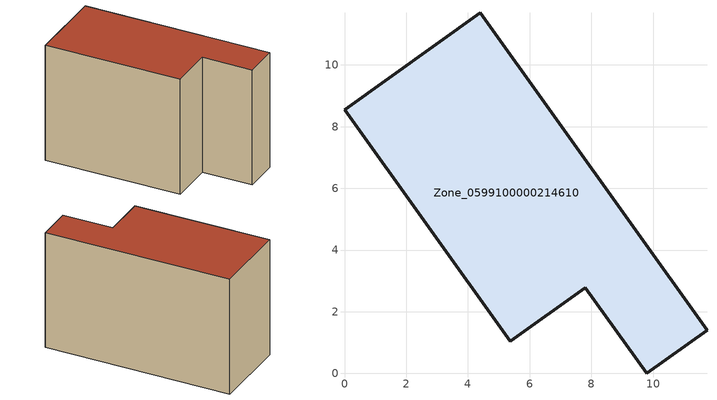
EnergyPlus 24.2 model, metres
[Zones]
Zone_0599100000214610
 floor ground (C_G): 0,8.55 4.4,11.7 11.75,1.4 9.79,0 7.81,2.78 5.38,1.04 z0
 wall outside (C_F): 4.4,11.7 0,8.55 5.38,1.04 7.81,2.78 9.79,0 11.75,1.4 4.4,11.7 z0:8.08
 roof outside (C_R): 11.75,1.4 4.4,11.7 0,8.55 5.38,1.04 7.81,2.78 9.79,0 z8.08
[BUILDING]
Pand.0599100000214610: North Axis=0; Terrain=City; Loads Convergence Tolerance Value=0.04; Temperature Convergence Tolerance Value=0.4; Solar Distribution=FullExterior; Maximum Number of Warmup Days=25; Minimum Number of Warmup Days=1
[Site:Location]
Rotterdam.The.Hague.AP_ZH_NLD Design_Conditions: Latitude=51.96; Longitude=4.45; Time Zone=1; Elevation=-4.5
[SITE:GROUNDTEMPERATURE:BUILDINGSURFACE]
18, 18, 18, 18, 18, 18, 18, 18, 18, 18, 18, 18
[MATERIAL] Thermal Absorptance=0.9; Solar Absorptance=0.7; Visible Absorptance=0.7
Name | Roughness | Thickness | Conductivity | Density | Specific Heat
G.TI.1975-1991 | MediumSmooth | 0.15 | 0.288461 | 540 | 1210
F.TI.1975-1991 | Rough | 0.3 | 0.230769 | 1920 | 840
R.TI.1975-1991 | MediumRough | 0.2 | 0.153846 | 1500 | 1000
[CONSTRUCTION]
C_G: G.TI.1975-1991
C_F: F.TI.1975-1991
C_R: R.TI.1975-1991
[ZONE]
Zone_0599100000214610: Type=1; Multiplier=1; Ceiling Height=Autocalculate; Volume=Autocalculate; Floor Area=autocalculate; Part of Total Floor Area=Yes
[ZONEINFILTRATION:DESIGNFLOWRATE]
Infil_Zone_0599100000214610: Zone or ZoneList or Space or SpaceList=Zone_0599100000214610; Schedule=AlwaysOn; Design Flow Rate Calculation Method=Flow/Area; Flow Rate per Floor Area=0.003; Constant Term Coefficient=1; Temperature Term Coefficient=0; Velocity Term Coefficient=0; Velocity Squared Term Coefficient=0
[HVACTEMPLATE:ZONE:IDEALLOADSAIRSYSTEM]
Zone_0599100000214610: Maximum Heating Supply Air Temperature=50; Minimum Cooling Supply Air Temperature=13; Maximum Heating Supply Air Humidity Ratio=0.0156; Minimum Cooling Supply Air Humidity Ratio=0.0077; Heating Limit=NoLimit; Cooling Limit=NoLimit; Dehumidification Control Type=ConstantSensibleHeatRatio; Cooling Sensible Heat Ratio=0.7; Dehumidification Setpoint=60; Humidification Control Type=None; Humidification Setpoint=30; Outdoor Air Method=None; Outdoor Air Flow Rate per Person=0.00944; Outdoor Air Flow Rate per Zone Floor Area=0; Outdoor Air Flow Rate per Zone=0; Demand Controlled Ventilation Type=None; Outdoor Air Economizer Type=NoEconomizer; Heat Recovery Type=None; Sensible Heat Recovery Effectiveness=0.7; Latent Heat Recovery Effectiveness=0.65
[ZONECONTROL:THERMOSTAT]
ThermostatControl_Zone_0599100000214610: Zone or ZoneList=Zone_0599100000214610; Control Type Schedule=DualSetpointControlType; Control 1=Thermostat_Zone_0599100000214610; Temperature Difference Between Cutout And Setpoint=0
[THERMOSTATSETPOINT:DUALSETPOINT]
Thermostat_Zone_0599100000214610: Heating Setpoint Temperature Schedule=HeatingSetpoint_Zone_0599100000214610; Cooling Setpoint Temperature Schedule=CoolingSetpoint_Zone_0599100000214610
[SCHEDULE:COMPACT]
HeatingSetpoint_Zone_0599100000214610: Through: 12/31, For: AllDays, Until: 24:00, 21
CoolingSetpoint_Zone_0599100000214610: Through: 12/31, For: AllDays, Until: 24:00, 24
DualSetpointControlType: Through: 12/31, For: AllDays, Until: 24:00, 4
AlwaysOn: Through: 12/31, For: AllDays, Until: 24:00, 1
